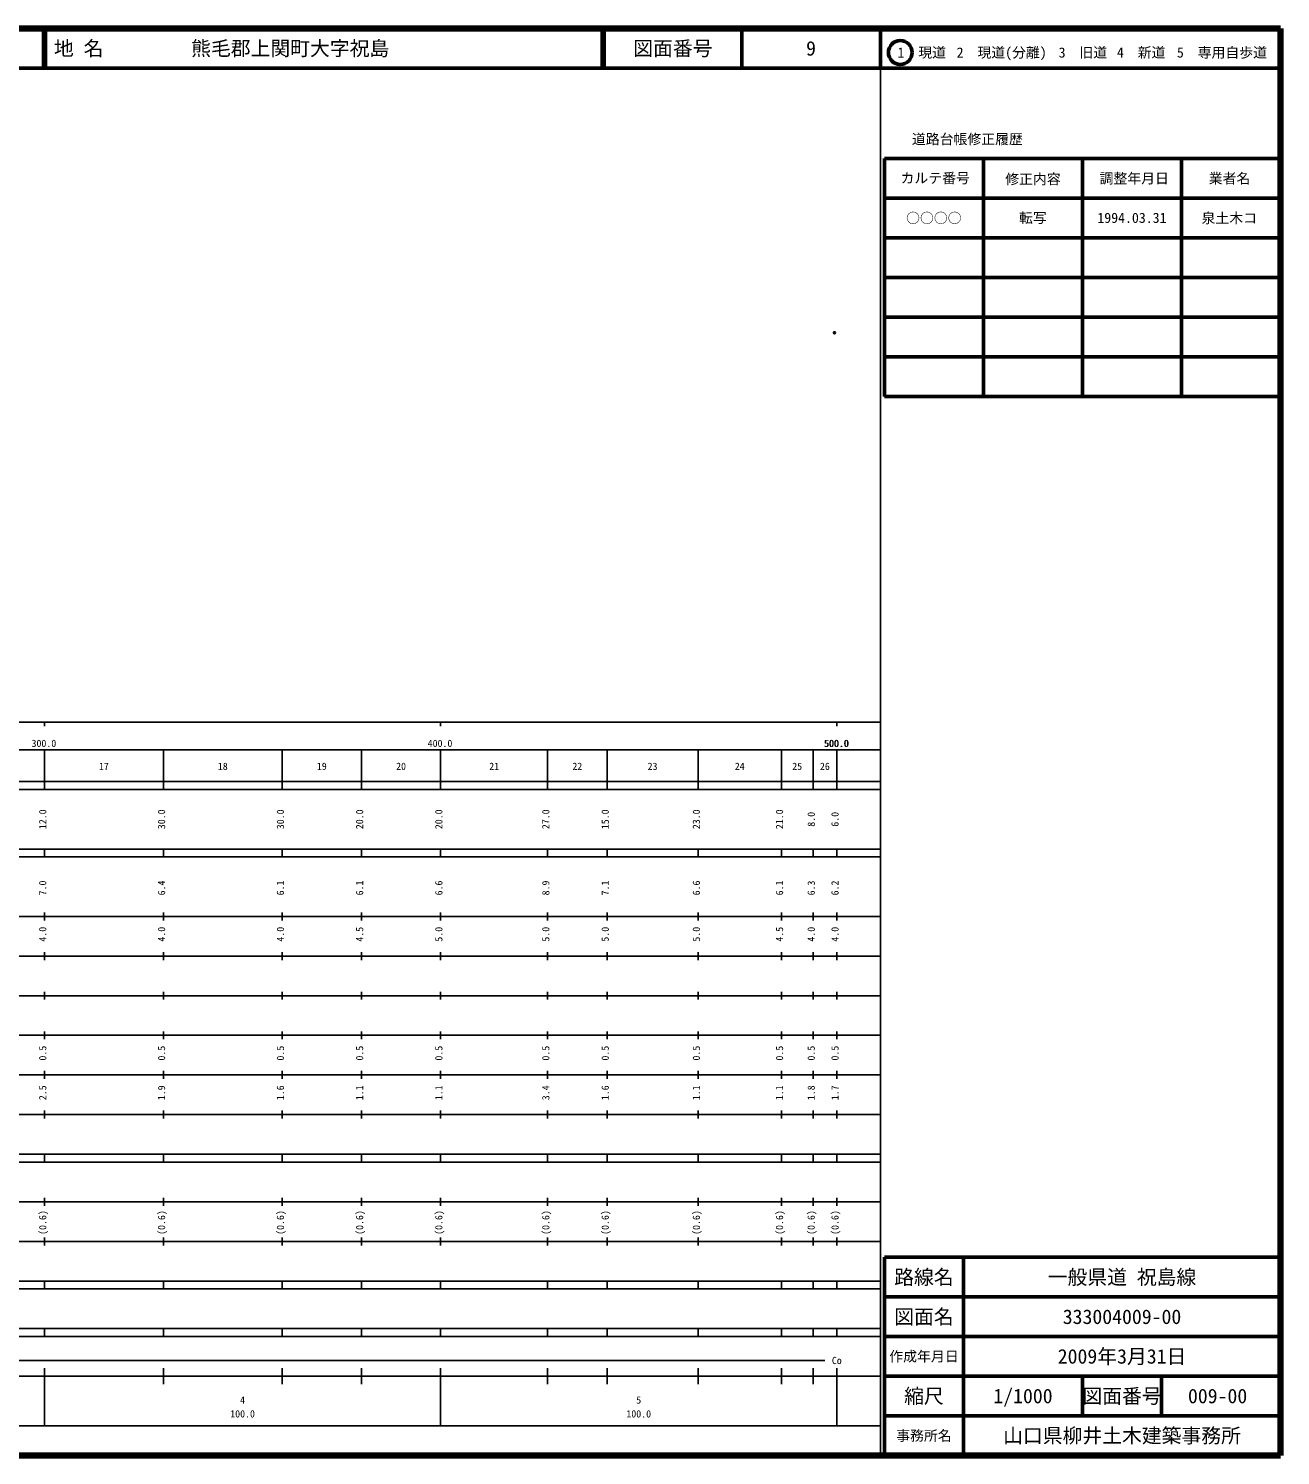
# Model space of a CAD drawing. Units: millimetres on the paper. Extents: x 40 to 680, y 20 to 380.
# Drawn here: x 364 to 680, y 20 to 380 of the extents above; entities that cross this region are included whole.
import ezdxf
from ezdxf.enums import TextEntityAlignment as Align

# ---------------------------------------------------------------- set-up
doc = ezdxf.new("R2010")
doc.units = ezdxf.units.MM
doc.header["$PDMODE"] = 32
doc.header["$PDSIZE"] = 0.5
doc.layers.add('M-OTRS', color=6, linetype='Continuous')
doc.layers.add('M-TTL-TXT', color=7, linetype='Continuous')
for name, color, linetype, lineweight in [('M-TTL', 2, 'Continuous', 140), ('M-TTL-BAND', 7, 'Continuous', 25), ('M-TTL-FRAM', 2, 'Continuous', 50), ('M-TTL-LINE', 7, 'Continuous', 50)]:
    doc.layers.add(name, color=color, linetype=linetype, lineweight=lineweight)
doc.styles.add('ＭＳ ゴシック', font='')
doc.styles.get('ＭＳ ゴシック').set_extended_font_data('MS Gothic')

msp = doc.modelspace()

# ---------------------------------------------------------------- linework, layer by layer
at = {"layer": 'M-OTRS'}
msp.add_point((567.401, 303.268), dxfattribs=at)
at = {"layer": 'M-TTL'}
for p, q in [((680, 380), (40, 380)), ((680, 20), (680, 380)), ((40, 20), (680, 20))]:
    msp.add_line(p, q, dxfattribs=at)
at = {"layer": 'M-TTL-BAND'}
for p, q in [((579, 20), (579, 370)), ((40, 205), (579, 205)), ((368, 205), (368, 204)), ((468, 205), (468, 204)), ((568, 205), (568, 204)), ((68, 198), (579, 198)), ((368, 188), (368, 198)), ((398, 188), (398, 198)), ((428, 188), (428, 198)), ((448, 188), (448, 198)), ((468, 188), (468, 198)), ((495, 188), (495, 198)), ((510, 188), (510, 198)), ((533, 188), (533, 198)), ((554, 188), (554, 198)), ((562, 188), (562, 198)), ((568, 188), (568, 198)), ((40, 190), (579, 190)), ((40, 188), (579, 188)), ((40, 173), (579, 173)), ((368, 171), (368, 173)), ((398, 171), (398, 173)), ((428, 171), (428, 173)), ((448, 171), (448, 173)), ((468, 171), (468, 173)), ((495, 171), (495, 173)), ((510, 171), (510, 173)), ((533, 171), (533, 173)), ((554, 171), (554, 173)), ((562, 171), (562, 173)), ((568, 171), (568, 173)), ((40, 171), (579, 171)), ((40, 156), (579, 156)), ((368, 155), (368, 157)), ((398, 155), (398, 157)), ((428, 155), (428, 157)), ((448, 155), (448, 157)), ((468, 155), (468, 157)), ((495, 155), (495, 157)), ((510, 155), (510, 157)), ((533, 155), (533, 157)), ((554, 155), (554, 157)), ((562, 155), (562, 157)), ((568, 155), (568, 157)), ((46, 146), (579, 146)), ((368, 145), (368, 147)), ((398, 145), (398, 147)), ((428, 145), (428, 147)), ((448, 145), (448, 147)), ((468, 145), (468, 147)), ((495, 145), (495, 147)), ((510, 145), (510, 147)), ((533, 145), (533, 147)), ((554, 145), (554, 147)), ((562, 145), (562, 147)), ((568, 145), (568, 147)), ((368, 135), (368, 137)), ((398, 135), (398, 137)), ((428, 135), (428, 137)), ((448, 135), (448, 137)), ((468, 135), (468, 137)), ((495, 135), (495, 137)), ((510, 135), (510, 137)), ((533, 135), (533, 137)), ((554, 135), (554, 137)), ((562, 135), (562, 137)), ((568, 135), (568, 137)), ((52, 136), (579, 136)), ((46, 126), (579, 126)), ((368, 125), (368, 127)), ((398, 125), (398, 127)), ((428, 125), (428, 127)), ((448, 125), (448, 127)), ((468, 125), (468, 127)), ((495, 125), (495, 127)), ((510, 125), (510, 127)), ((533, 125), (533, 127)), ((554, 125), (554, 127)), ((562, 125), (562, 127)), ((568, 125), (568, 127)), ((52, 116), (579, 116)), ((368, 115), (368, 117)), ((398, 115), (398, 117)), ((428, 115), (428, 117)), ((448, 115), (448, 117)), ((468, 115), (468, 117)), ((495, 115), (495, 117)), ((510, 115), (510, 117)), ((533, 115), (533, 117)), ((554, 115), (554, 117)), ((562, 115), (562, 117)), ((568, 115), (568, 117)), ((46, 106), (579, 106)), ((368, 105), (368, 107)), ((398, 105), (398, 107)), ((428, 105), (428, 107)), ((448, 105), (448, 107)), ((468, 105), (468, 107)), ((495, 105), (495, 107)), ((510, 105), (510, 107)), ((533, 105), (533, 107)), ((554, 105), (554, 107)), ((562, 105), (562, 107)), ((568, 105), (568, 107)), ((40, 96), (579, 96)), ((40, 94), (579, 94)), ((368, 94), (368, 96)), ((398, 94), (398, 96)), ((428, 94), (428, 96)), ((448, 94), (448, 96)), ((468, 94), (468, 96)), ((495, 94), (495, 96)), ((510, 94), (510, 96)), ((533, 94), (533, 96)), ((554, 94), (554, 96)), ((562, 94), (562, 96)), ((568, 94), (568, 96)), ((49, 84), (579, 84)), ((368, 83), (368, 85)), ((398, 83), (398, 85)), ((428, 83), (428, 85)), ((448, 83), (448, 85)), ((468, 83), (468, 85)), ((495, 83), (495, 85)), ((510, 83), (510, 85)), ((533, 83), (533, 85)), ((554, 83), (554, 85)), ((562, 83), (562, 85)), ((568, 83), (568, 85)), ((40, 74), (579, 74)), ((368, 73), (368, 75)), ((398, 73), (398, 75)), ((428, 73), (428, 75)), ((448, 73), (448, 75)), ((468, 73), (468, 75)), ((495, 73), (495, 75)), ((510, 73), (510, 75)), ((533, 73), (533, 75)), ((554, 73), (554, 75)), ((562, 73), (562, 75)), ((568, 73), (568, 75)), ((40, 64), (579, 64)), ((40, 62), (579, 62)), ((368, 62), (368, 64)), ((398, 62), (398, 64)), ((428, 62), (428, 64)), ((448, 62), (448, 64)), ((468, 62), (468, 64)), ((495, 62), (495, 64)), ((510, 62), (510, 64)), ((533, 62), (533, 64)), ((554, 62), (554, 64)), ((562, 62), (562, 64)), ((568, 62), (568, 64)), ((40, 52), (579, 52)), ((368, 50), (368, 52)), ((398, 50), (398, 52)), ((428, 50), (428, 52)), ((448, 50), (448, 52)), ((468, 50), (468, 52)), ((495, 50), (495, 52)), ((510, 50), (510, 52)), ((533, 50), (533, 52)), ((554, 50), (554, 52)), ((562, 50), (562, 52)), ((568, 50), (568, 52)), ((40, 50), (579, 50)), ((71, 44), (565, 44)), ((40, 40), (579, 40)), ((368, 27.5), (368, 42)), ((398, 38), (398, 42)), ((428, 38), (428, 42)), ((448, 38), (448, 42)), ((468, 27.5), (468, 42)), ((495, 38), (495, 42)), ((510, 38), (510, 42)), ((533, 38), (533, 42)), ((554, 38), (554, 42)), ((562, 38), (562, 42)), ((568, 27.5), (568, 42)), ((68, 27.5), (579, 27.5))]:
    msp.add_line(p, q, dxfattribs=at)
at = {"layer": 'M-TTL-FRAM'}
for p, q in [((580, 347.197), (580, 287.197)), ((580, 347.197), (680, 347.197)), ((580, 287.197), (680, 287.197)), ((680, 70), (580, 70)), ((580, 70), (580, 20))]:
    msp.add_line(p, q, dxfattribs=at)
at = {"layer": 'M-TTL-LINE'}
for p, q in [((367.75, 380), (367.75, 370)), ((368.25, 380), (368.25, 370)), ((508.747, 380), (508.747, 370)), ((509.247, 380), (509.247, 370)), ((543.997, 380), (543.997, 370)), ((579, 380), (579, 370)), ((40, 370), (680, 370)), ((605, 347.197), (605, 287.197)), ((630, 347.197), (630, 287.197)), ((655, 347.197), (655, 287.197)), ((580, 337.197), (680, 337.197)), ((580, 327.197), (680, 327.197)), ((580, 317.197), (680, 317.197)), ((580, 307.197), (680, 307.197)), ((580, 297.197), (680, 297.197)), ((600, 70), (600, 20)), ((680, 60), (580, 60)), ((680, 50), (580, 50)), ((680, 40), (580, 40)), ((630, 40), (630, 30)), ((650, 40), (650, 30)), ((680, 30), (580, 30))]:
    msp.add_line(p, q, dxfattribs=at)
msp.add_circle((584.031, 373.958), 3, dxfattribs=at)

# ---------------------------------------------------------------- texts
at = {"layer": 'M-TTL-BAND', "style": 'ＭＳ ゴシック'}
for s, p in [('300.0', (367.844, 198.195)), ('400.0', (467.844, 198.195)), ('500.0', (567.844, 198.195)), ('500.0', (568, 198.195)), ('17', (383, 192.405)), ('18', (413, 192.405)), ('19', (438, 192.405)), ('20', (458, 192.405)), ('21', (481.5, 192.405)), ('22', (502.5, 192.405)), ('23', (521.5, 192.405)), ('24', (543.5, 192.405)), ('25', (558, 192.405)), ('26', (565, 192.405)), ('Co', (568, 42.5)), ('4', (418, 32.523)), ('5', (518, 32.523)), ('100.0', (418, 29.033)), ('100.0', (518, 29.033))]:
    msp.add_text(s, height=1.833, dxfattribs=at).set_placement(p, align=Align.BOTTOM_CENTER)
for s, p in [('12.0', (369, 180.5)), ('30.0', (399, 180.5)), ('30.0', (429, 180.5)), ('20.0', (449, 180.5)), ('20.0', (469, 180.5)), ('27.0', (496, 180.5)), ('15.0', (511, 180.5)), ('23.0', (534, 180.5)), ('21.0', (555, 180.5)), ('8.0', (563, 180.5)), ('6.0', (569, 180.5)), ('7.0', (369, 163.174)), ('6.4', (399, 163.174)), ('6.1', (429, 163.174)), ('6.1', (449, 163.174)), ('6.6', (469, 163.174)), ('8.9', (496, 163.174)), ('7.1', (511, 163.174)), ('6.6', (534, 163.174)), ('6.1', (555, 163.174)), ('6.3', (563, 163.174)), ('6.2', (569, 163.174)), ('4.0', (369, 151.5)), ('4.0', (399, 151.5)), ('4.0', (429, 151.5)), ('4.5', (449, 151.5)), ('5.0', (469, 151.5)), ('5.0', (496, 151.5)), ('5.0', (511, 151.5)), ('5.0', (534, 151.5)), ('4.5', (555, 151.5)), ('4.0', (563, 151.5)), ('4.0', (569, 151.5)), ('0.5', (369, 121.5)), ('0.5', (399, 121.5)), ('0.5', (429, 121.5)), ('0.5', (449, 121.5)), ('0.5', (469, 121.5)), ('0.5', (496, 121.5)), ('0.5', (511, 121.5)), ('0.5', (534, 121.5)), ('0.5', (555, 121.5)), ('0.5', (563, 121.5)), ('0.5', (569, 121.5)), ('2.5', (369, 111.5)), ('1.9', (399, 111.5)), ('1.6', (429, 111.5)), ('1.1', (449, 111.5)), ('1.1', (469, 111.5)), ('3.4', (496, 111.5)), ('1.6', (511, 111.5)), ('1.1', (534, 111.5)), ('1.1', (555, 111.5)), ('1.8', (563, 111.5)), ('1.7', (569, 111.5)), ('(0.6)', (369, 78.764)), ('(0.6)', (399, 78.764)), ('(0.6)', (429, 78.764)), ('(0.6)', (449, 78.764)), ('(0.6)', (469, 78.764)), ('(0.6)', (496, 78.764)), ('(0.6)', (511, 78.764)), ('(0.6)', (534, 78.764)), ('(0.6)', (555, 78.764)), ('(0.6)', (563, 78.764)), ('(0.6)', (569, 78.764))]:
    msp.add_text(s, height=1.833, rotation=90, dxfattribs=at).set_placement(p, align=Align.BOTTOM_CENTER)
at = {"layer": 'M-TTL-TXT', "style": 'ＭＳ ゴシック'}
for s, p in [('地 名', (370.38, 375)), ('熊毛郡上関町大字祝島', (405.024, 375))]:
    msp.add_text(s, height=3.666, dxfattribs=at).set_placement(p, align=Align.MIDDLE_LEFT)
for s, height, p in [('図面番号', 3.666, (526.622, 375)), ('9', 3.666, (561.497, 375)), ('1\u3000現道', 2.566, (589.448, 373.958)), ('2\u3000現道(分離)', 2.566, (609.619, 373.958)), ('3\u3000旧道', 2.566, (630.121, 373.958)), ('4\u3000新道', 2.566, (644.824, 373.958)), ('5\u3000専用自歩道', 2.566, (665.228, 373.958)), ('道路台帳修正履歴', 2.566, (600.968, 352.113)), ('カルテ番号', 2.566, (592.839, 342.277)), ('修正内容', 2.566, (617.509, 342.023)), ('調整年月日', 2.566, (643.089, 342.197)), ('業者名', 2.566, (667.134, 342.197)), ('○○○○', 2.566, (592.5, 332.189)), ('転写', 2.566, (617.5, 332.245)), ('1994.03.31', 2.566, (642.5, 332.245)), ('泉土木コ', 2.566, (667.077, 332.189)), ('路線名', 3.666, (590, 65)), ('路線名', 3.666, (590, 65)), ('一般県道 祝島線', 3.666, (640, 65)), ('図面名', 3.666, (590, 55)), ('図面名', 3.666, (590, 55)), ('333004009-00', 3.666, (640, 55)), ('2009年3月31日', 3.666, (640, 45)), ('作成年月日', 2.566, (590, 45)), ('作成年月日', 2.566, (590, 45)), ('縮尺', 3.666, (590, 35)), ('縮尺', 3.666, (590, 35)), ('1/1000', 3.666, (615, 35)), ('図面番号', 3.666, (640, 35)), ('図面番号', 3.666, (640, 35)), ('009-00', 3.666, (664.125, 35)), ('事務所名', 2.566, (590, 25)), ('事務所名', 2.566, (590, 25)), ('山口県柳井土木建築事務所', 3.666, (640, 25))]:
    msp.add_text(s, height=height, dxfattribs=at).set_placement(p, align=Align.MIDDLE_CENTER)

doc.saveas('drawing.dxf')
